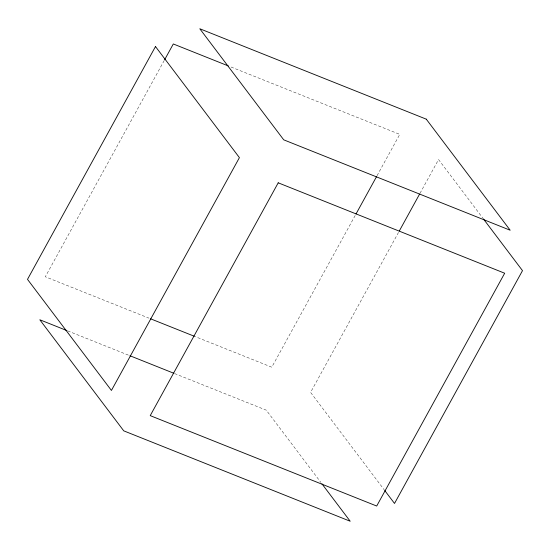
<?xml version="1.0" encoding="UTF-8"?>
<svg xmlns="http://www.w3.org/2000/svg" width="550" height="550" viewBox="0 0 550 550"><rect width="100%" height="100%" fill="white"/><g stroke="black" fill="none" stroke-linecap="round" stroke-linejoin="round"><path stroke-width="0.41" stroke-dasharray="2.75 2.06" d="M164.223 60.486L45.32 276.774L148.981 318.161M355.183 215.483L271.782 367.187L195.236 336.627M377.066 175.677L399.774 134.372L229.921 66.571M398.523 232.409L310.585 392.37L384.216 489.823M419.994 193.353L438.57 159.562L482.852 218.164M67.719 330.907L129.119 355.417M174.577 373.56L266.276 410.169L320.856 482.405"/><path stroke-width="0.82" d="M164.636 59.737L173.305 43.966L228.326 65.931M356.008 213.984L376.654 176.433M399.348 230.904L419.581 194.109M150.576 318.801L194.439 336.304M66.921 330.584L39.813 319.763L123.736 430.842L350.206 521.249L321.887 483.766M129.917 355.733L173.779 373.244M483.368 218.845L522.5 270.641L394.515 503.449L384.732 490.504M155.485 46.551L27.5 279.359L111.43 390.438L239.415 157.63L155.485 46.551M278.218 182.813L150.226 415.628L376.695 506.034L504.68 273.226L278.218 182.813M426.264 119.157L199.794 28.751L283.724 139.831L510.187 230.237L426.264 119.157"/></g></svg>
